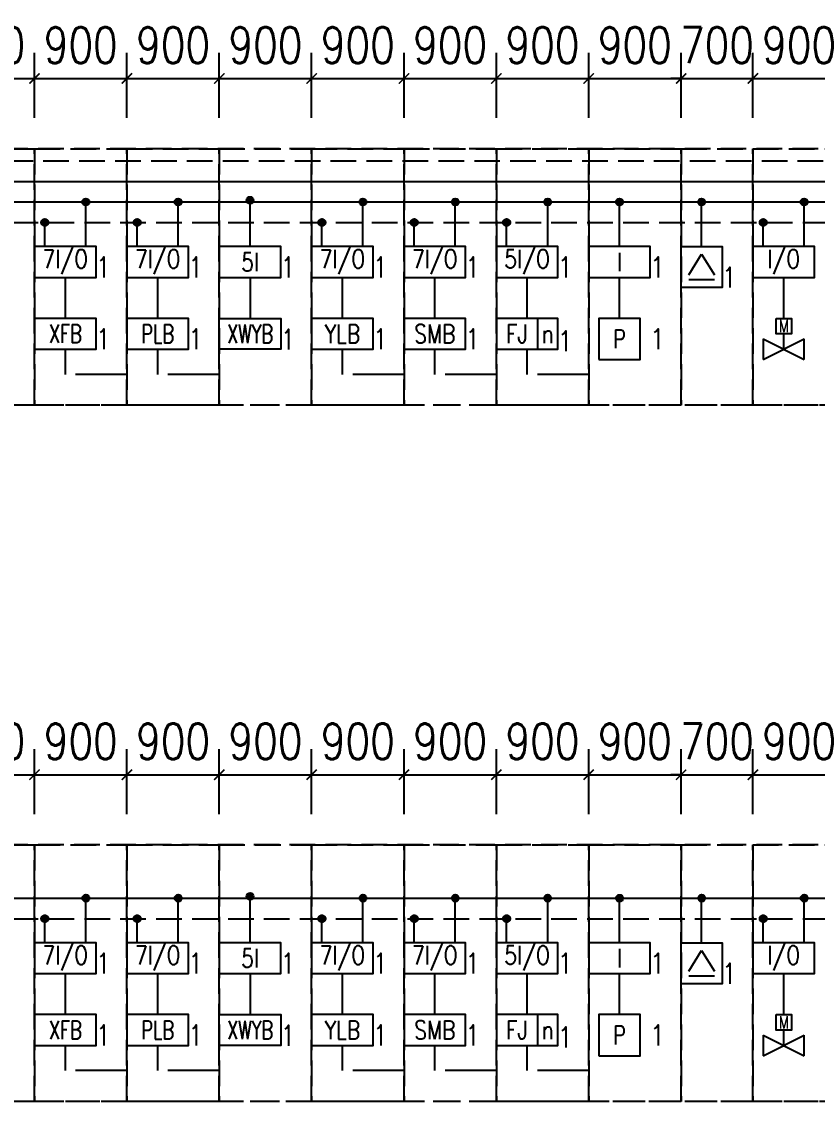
# Model space of a CAD drawing. Header units: millimetres. Extents: x -2817 to 99833, y 5022 to 48346.
# Drawn here: x 44639 to 52393, y 27990 to 38513 of the extents above; entities that cross this region are included whole.
import ezdxf
from ezdxf.enums import TextEntityAlignment as Align

# ---------------------------------------------------------------- set-up
doc = ezdxf.new("R2010")
doc.units = ezdxf.units.MM
doc.header["$LTSCALE"] = 1000
doc.header["$PDMODE"] = 1
doc.header["$PDSIZE"] = 1
doc.linetypes.add('DASH', pattern=[0.35, 0.25, -0.1])
doc.linetypes.add('DASHDOT', pattern=[1, 0.5, -0.25, 0, -0.25])
doc.layers.add('E-ANNO-TEXT', color=6, linetype='Continuous')
doc.layers.add('E-EQUIP', color=4, linetype='Continuous')
doc.styles.add('E-TEXT', font='romans.shx', dxfattribs={"width": 0.8, "bigfont": 'hztxt.shx'})
doc.styles.get("Standard").update_dxf_attribs({"font": 'tjromans.shx', "width": 0.8, "bigfont": 'tj-hztxt.shx'})
doc.dimstyles.get("Standard").update_dxf_attribs({"dimscale": 100, "dimtxt": 3.5, "dimasz": 1, "dimexe": 2.5, "dimexo": 3, "dimgap": 1.5, "dimtad": 1, "dimdec": 0, "dimzin": 0, "dimdsep": 46, "dimtxsty": 'Standard', "dimblk": 'ARCHTICK', "dimcen": 0.09, "dimadec": 0, "dimazin": 0, "dimtfac": 1, "dimtdec": 0, "dimtix": 1, "dimtmove": 2, "dimatfit": 3, "dimfxl": 0, "dimtolj": 1, "dimtzin": 0, "dimarcsym": 0})

# ---------------------------------------------------------------- blocks, each defined once
blk = doc.blocks.new('FA-29-消防泵控制箱')
blk.add_lwpolyline([(-3, 0), (3, 0), (3, 3), (-3, 3)], close=True)
at = {"color": 6, "insert": (0, 1.51), "char_height": 1.8, "width": 6, "attachment_point": 5, "style": 'E-TEXT'}
blk.add_mtext('{\\W0.7;XFB}', dxfattribs=at)
blk = doc.blocks.new('FA-30-喷淋泵控制箱')
blk.add_lwpolyline([(-3, 0), (3, 0), (3, 3), (-3, 3)], close=True)
at = {"color": 6, "insert": (0, 1.5), "char_height": 1.8, "width": 6, "attachment_point": 5, "style": 'E-TEXT'}
blk.add_mtext('\\W0.7000;PLB', dxfattribs=at)
blk = doc.blocks.new('FA-消防风机输入输出模块')
blk.add_lwpolyline([(-3, 0), (3, 0), (3, 3), (-3, 3)], close=True)
at = {"color": 6, "insert": (0, 1.5), "char_height": 1.8, "width": 6, "attachment_point": 5, "style": 'E-TEXT'}
blk.add_mtext('5I/O', dxfattribs=at)
blk = doc.blocks.new('FA-消防水泵模块')
blk.add_lwpolyline([(-3, 0), (3, 0), (3, 3), (-3, 3)], close=True)
at = {"color": 6, "insert": (0, 1.5), "char_height": 1.8, "width": 6, "attachment_point": 5, "line_spacing_factor": 0.6, "style": 'E-TEXT'}
blk.add_mtext('7I/O', dxfattribs=at)
blk = doc.blocks.new('FA-稳压泵模块箱')
blk.add_lwpolyline([(-3, 0), (3, 0), (3, 3), (-3, 3)], close=True)
at = {"color": 6, "insert": (0, 1.5), "char_height": 1.8, "width": 6, "attachment_point": 5, "style": 'E-TEXT'}
blk.add_mtext('5I', dxfattribs=at)
blk = doc.blocks.new('FA-32-雨淋泵控制箱')
blk.add_lwpolyline([(-3, 0), (3, 0), (3, 3), (-3, 3)], close=True)
at = {"color": 6, "insert": (0, 1.5), "char_height": 1.8, "width": 6, "attachment_point": 5, "line_spacing_factor": 0.6, "style": 'E-TEXT'}
blk.add_mtext('YLB', dxfattribs=at)
blk = doc.blocks.new('FA-33-水幕泵控制箱')
blk.add_lwpolyline([(-3, 0), (3, 0), (3, 3), (-3, 3)], close=True)
at = {"color": 6, "insert": (0, 1.5), "char_height": 1.8, "width": 6, "attachment_point": 5, "line_spacing_factor": 0.6, "style": 'E-TEXT'}
blk.add_mtext('SMB', dxfattribs=at)
blk = doc.blocks.new('FA-31-消防稳压泵控制箱')
blk.add_lwpolyline([(-3, 3), (3, 3), (3, 0), (-3, 0)], close=True)
at = {"color": 6, "insert": (0, 1.5), "char_height": 1.8, "width": 6, "attachment_point": 5, "style": 'E-TEXT'}
blk.add_mtext('\\W0.7000;XWYB', dxfattribs=at)
blk = doc.blocks.new('_ArchTick')
at = {"color": 0, "linetype": 'ByBlock', "const_width": 0.15}
blk.add_lwpolyline([(-0.5, -0.5), (0.5, 0.5)], dxfattribs=at)
blk = doc.blocks.new('*D78')
at = {"layer": 'Defpoints', "color": 0, "transparency": 16777216}
for p in [(44765, 31174), (43865, 30490), (44765, 30490)]:
    blk.add_point(p, dxfattribs=at)
at = {"layer": 'E-EQUIP', "color": 0, "linetype": 'Continuous', "lineweight": -2, "transparency": 16777216}
for p, q in [((43865, 30790), (43865, 31424)), ((44765, 30790), (44765, 31424)), ((43865, 31174), (44765, 31174))]:
    blk.add_line(p, q, dxfattribs=at)
at = {"layer": 'E-EQUIP', "color": 0, "lineweight": -2, "transparency": 16777216, "xscale": 100, "yscale": 100, "zscale": 100, "rotation": 180}
blk.add_blockref('_ArchTick', (43865, 31174), dxfattribs=at)
at = {"layer": 'E-EQUIP', "color": 0, "lineweight": -2, "transparency": 16777216, "xscale": 100, "yscale": 100, "zscale": 100}
blk.add_blockref('_ArchTick', (44765, 31174), dxfattribs=at)
at = {"layer": 'E-EQUIP', "transparency": 16777216, "insert": (44315, 31499), "char_height": 350, "attachment_point": 5}
blk.add_mtext('\\A1;900', dxfattribs=at)
blk = doc.blocks.new('*D79')
at = {"layer": 'Defpoints', "color": 0, "transparency": 16777216}
for p in [(45665, 31174), (44765, 30490), (45665, 30490)]:
    blk.add_point(p, dxfattribs=at)
at = {"layer": 'E-EQUIP', "color": 0, "linetype": 'Continuous', "lineweight": -2, "transparency": 16777216}
for p, q in [((44765, 30790), (44765, 31424)), ((45665, 30790), (45665, 31424)), ((44765, 31174), (45665, 31174))]:
    blk.add_line(p, q, dxfattribs=at)
at = {"layer": 'E-EQUIP', "color": 0, "lineweight": -2, "transparency": 16777216, "xscale": 100, "yscale": 100, "zscale": 100, "rotation": 180}
blk.add_blockref('_ArchTick', (44765, 31174), dxfattribs=at)
at = {"layer": 'E-EQUIP', "color": 0, "lineweight": -2, "transparency": 16777216, "xscale": 100, "yscale": 100, "zscale": 100}
blk.add_blockref('_ArchTick', (45665, 31174), dxfattribs=at)
at = {"layer": 'E-EQUIP', "transparency": 16777216, "insert": (45215, 31499), "char_height": 350, "attachment_point": 5}
blk.add_mtext('\\A1;900', dxfattribs=at)
blk = doc.blocks.new('*D80')
at = {"layer": 'Defpoints', "color": 0, "transparency": 16777216}
for p in [(46565, 31174), (45665, 30490), (46565, 30490)]:
    blk.add_point(p, dxfattribs=at)
at = {"layer": 'E-EQUIP', "color": 0, "linetype": 'Continuous', "lineweight": -2, "transparency": 16777216}
for p, q in [((45665, 30790), (45665, 31424)), ((46565, 30790), (46565, 31424)), ((45665, 31174), (46565, 31174))]:
    blk.add_line(p, q, dxfattribs=at)
at = {"layer": 'E-EQUIP', "color": 0, "lineweight": -2, "transparency": 16777216, "xscale": 100, "yscale": 100, "zscale": 100, "rotation": 180}
blk.add_blockref('_ArchTick', (45665, 31174), dxfattribs=at)
at = {"layer": 'E-EQUIP', "color": 0, "lineweight": -2, "transparency": 16777216, "xscale": 100, "yscale": 100, "zscale": 100}
blk.add_blockref('_ArchTick', (46565, 31174), dxfattribs=at)
at = {"layer": 'E-EQUIP', "transparency": 16777216, "insert": (46115, 31499), "char_height": 350, "attachment_point": 5}
blk.add_mtext('\\A1;900', dxfattribs=at)
blk = doc.blocks.new('*D81')
at = {"layer": 'Defpoints', "color": 0, "transparency": 16777216}
for p in [(47465, 31174), (46565, 30490), (47465, 30490)]:
    blk.add_point(p, dxfattribs=at)
at = {"layer": 'E-EQUIP', "color": 0, "linetype": 'Continuous', "lineweight": -2, "transparency": 16777216}
for p, q in [((46565, 30790), (46565, 31424)), ((47465, 30790), (47465, 31424)), ((46565, 31174), (47465, 31174))]:
    blk.add_line(p, q, dxfattribs=at)
at = {"layer": 'E-EQUIP', "color": 0, "lineweight": -2, "transparency": 16777216, "xscale": 100, "yscale": 100, "zscale": 100, "rotation": 180}
blk.add_blockref('_ArchTick', (46565, 31174), dxfattribs=at)
at = {"layer": 'E-EQUIP', "color": 0, "lineweight": -2, "transparency": 16777216, "xscale": 100, "yscale": 100, "zscale": 100}
blk.add_blockref('_ArchTick', (47465, 31174), dxfattribs=at)
at = {"layer": 'E-EQUIP', "transparency": 16777216, "insert": (47015, 31499), "char_height": 350, "attachment_point": 5}
blk.add_mtext('\\A1;900', dxfattribs=at)
blk = doc.blocks.new('*D82')
at = {"layer": 'Defpoints', "color": 0, "transparency": 16777216}
for p in [(48365, 31174), (47465, 30490), (48365, 30490)]:
    blk.add_point(p, dxfattribs=at)
at = {"layer": 'E-EQUIP', "color": 0, "linetype": 'Continuous', "lineweight": -2, "transparency": 16777216}
for p, q in [((47465, 30790), (47465, 31424)), ((48365, 30790), (48365, 31424)), ((47465, 31174), (48365, 31174))]:
    blk.add_line(p, q, dxfattribs=at)
at = {"layer": 'E-EQUIP', "color": 0, "lineweight": -2, "transparency": 16777216, "xscale": 100, "yscale": 100, "zscale": 100, "rotation": 180}
blk.add_blockref('_ArchTick', (47465, 31174), dxfattribs=at)
at = {"layer": 'E-EQUIP', "color": 0, "lineweight": -2, "transparency": 16777216, "xscale": 100, "yscale": 100, "zscale": 100}
blk.add_blockref('_ArchTick', (48365, 31174), dxfattribs=at)
at = {"layer": 'E-EQUIP', "transparency": 16777216, "insert": (47915, 31499), "char_height": 350, "attachment_point": 5}
blk.add_mtext('\\A1;900', dxfattribs=at)
blk = doc.blocks.new('*D83')
at = {"layer": 'Defpoints', "color": 0, "transparency": 16777216}
for p in [(49265, 31174), (48365, 30490), (49265, 30490)]:
    blk.add_point(p, dxfattribs=at)
at = {"layer": 'E-EQUIP', "color": 0, "linetype": 'Continuous', "lineweight": -2, "transparency": 16777216}
for p, q in [((48365, 30790), (48365, 31424)), ((49265, 30790), (49265, 31424)), ((48365, 31174), (49265, 31174))]:
    blk.add_line(p, q, dxfattribs=at)
at = {"layer": 'E-EQUIP', "color": 0, "lineweight": -2, "transparency": 16777216, "xscale": 100, "yscale": 100, "zscale": 100, "rotation": 180}
blk.add_blockref('_ArchTick', (48365, 31174), dxfattribs=at)
at = {"layer": 'E-EQUIP', "color": 0, "lineweight": -2, "transparency": 16777216, "xscale": 100, "yscale": 100, "zscale": 100}
blk.add_blockref('_ArchTick', (49265, 31174), dxfattribs=at)
at = {"layer": 'E-EQUIP', "transparency": 16777216, "insert": (48815, 31499), "char_height": 350, "attachment_point": 5}
blk.add_mtext('\\A1;900', dxfattribs=at)
blk = doc.blocks.new('*D84')
at = {"layer": 'Defpoints', "color": 0, "transparency": 16777216}
for p in [(50165, 31174), (49265, 30490), (50165, 30490)]:
    blk.add_point(p, dxfattribs=at)
at = {"layer": 'E-EQUIP', "color": 0, "linetype": 'Continuous', "lineweight": -2, "transparency": 16777216}
for p, q in [((49265, 30790), (49265, 31424)), ((50165, 30790), (50165, 31424)), ((49265, 31174), (50165, 31174))]:
    blk.add_line(p, q, dxfattribs=at)
at = {"layer": 'E-EQUIP', "color": 0, "lineweight": -2, "transparency": 16777216, "xscale": 100, "yscale": 100, "zscale": 100, "rotation": 180}
blk.add_blockref('_ArchTick', (49265, 31174), dxfattribs=at)
at = {"layer": 'E-EQUIP', "color": 0, "lineweight": -2, "transparency": 16777216, "xscale": 100, "yscale": 100, "zscale": 100}
blk.add_blockref('_ArchTick', (50165, 31174), dxfattribs=at)
at = {"layer": 'E-EQUIP', "transparency": 16777216, "insert": (49715, 31499), "char_height": 350, "attachment_point": 5}
blk.add_mtext('\\A1;900', dxfattribs=at)
blk = doc.blocks.new('FA-输入模块')
blk.add_lwpolyline([(-3, 0), (3, 0), (3, 3), (-3, 3)], close=True)
at = {"color": 6, "insert": (0, 1.5), "char_height": 1.8, "width": 6, "attachment_point": 5, "line_spacing_factor": 0.6, "style": 'E-TEXT'}
blk.add_mtext('{\\W0.7;I}', dxfattribs=at)
blk = doc.blocks.new('*D110')
at = {"layer": 'Defpoints', "color": 0, "transparency": 16777216}
for p in [(51065, 31174), (50165, 30490), (51065, 30490)]:
    blk.add_point(p, dxfattribs=at)
at = {"layer": 'E-EQUIP', "color": 0, "linetype": 'Continuous', "lineweight": -2, "transparency": 16777216}
for p, q in [((50165, 30790), (50165, 31424)), ((51065, 30790), (51065, 31424)), ((50165, 31174), (51065, 31174))]:
    blk.add_line(p, q, dxfattribs=at)
at = {"layer": 'E-EQUIP', "color": 0, "lineweight": -2, "transparency": 16777216, "xscale": 100, "yscale": 100, "zscale": 100, "rotation": 180}
blk.add_blockref('_ArchTick', (50165, 31174), dxfattribs=at)
at = {"layer": 'E-EQUIP', "color": 0, "lineweight": -2, "transparency": 16777216, "xscale": 100, "yscale": 100, "zscale": 100}
blk.add_blockref('_ArchTick', (51065, 31174), dxfattribs=at)
at = {"layer": 'E-EQUIP', "transparency": 16777216, "insert": (50615, 31499), "char_height": 350, "attachment_point": 5}
blk.add_mtext('\\A1;900', dxfattribs=at)
blk = doc.blocks.new('FA-40-压力开关')
blk.add_lwpolyline([(-2, 0), (2, 0), (2, 4), (-2, 4)], close=True)
for p in [(0, 4), (-2, 2), (2, 2), (0, 0)]:
    blk.add_point(p)
at = {"color": 6, "insert": (0, 2), "char_height": 1.8, "width": 4, "attachment_point": 5, "style": 'E-TEXT'}
blk.add_mtext('{\\W0.75;P}', dxfattribs=at)
blk = doc.blocks.new('*D111')
at = {"layer": 'Defpoints', "color": 0, "transparency": 16777216}
for p in [(51765, 31174), (51065, 30490), (51765, 30490)]:
    blk.add_point(p, dxfattribs=at)
at = {"layer": 'E-EQUIP', "color": 0, "linetype": 'Continuous', "lineweight": -2, "transparency": 16777216}
for p, q in [((51065, 30790), (51065, 31424)), ((51765, 30790), (51765, 31424)), ((51065, 31174), (50965, 31174)), ((51065, 31174), (51765, 31174)), ((51765, 31174), (51865, 31174))]:
    blk.add_line(p, q, dxfattribs=at)
at = {"layer": 'E-EQUIP', "color": 0, "lineweight": -2, "transparency": 16777216, "xscale": 100, "yscale": 100, "zscale": 100}
blk.add_blockref('_ArchTick', (51065, 31174), dxfattribs=at)
at = {"layer": 'E-EQUIP', "color": 0, "lineweight": -2, "transparency": 16777216, "xscale": 100, "yscale": 100, "zscale": 100, "rotation": 180}
blk.add_blockref('_ArchTick', (51765, 31174), dxfattribs=at)
at = {"layer": 'E-EQUIP', "transparency": 16777216, "insert": (51415, 31499), "char_height": 350, "attachment_point": 5}
blk.add_mtext('\\A1;700', dxfattribs=at)
blk = doc.blocks.new('FA-41-火焰探测器')
at = {"color": 6}
for p, q in [((-1.25, 1.25), (0, 3.25)), ((0, 3.25), (1.25, 1.25)), ((1.25, 0.75), (-1.25, 0.75))]:
    blk.add_line(p, q, dxfattribs=at)
blk.add_lwpolyline([(-2, 4), (2, 4), (2, 0), (-2, 0)], close=True)
for p in [(0, 4), (-2, 2), (2, 2), (0, 0)]:
    blk.add_point(p)
at = {"layer": 'Defpoints'}
for p in [(0, 4), (-2, 2), (2, 2), (0, 0)]:
    blk.add_point(p, dxfattribs=at)
blk = doc.blocks.new('FA-输入输出模块')
blk.add_lwpolyline([(-3, 0), (3, 0), (3, 3), (-3, 3)], close=True)
at = {"color": 6, "insert": (0, 1.5), "char_height": 1.8, "width": 6, "attachment_point": 5, "line_spacing_factor": 0.6, "style": 'E-TEXT'}
blk.add_mtext('I/O', dxfattribs=at)
blk = doc.blocks.new('*D112')
at = {"layer": 'Defpoints', "color": 0, "transparency": 16777216}
for p in [(52665, 31174), (51765, 30490), (52665, 30490)]:
    blk.add_point(p, dxfattribs=at)
at = {"layer": 'E-EQUIP', "color": 0, "linetype": 'Continuous', "lineweight": -2, "transparency": 16777216}
for p, q in [((51765, 30790), (51765, 31424)), ((52665, 30790), (52665, 31424)), ((51765, 31174), (52665, 31174))]:
    blk.add_line(p, q, dxfattribs=at)
at = {"layer": 'E-EQUIP', "color": 0, "lineweight": -2, "transparency": 16777216, "xscale": 100, "yscale": 100, "zscale": 100, "rotation": 180}
blk.add_blockref('_ArchTick', (51765, 31174), dxfattribs=at)
at = {"layer": 'E-EQUIP', "color": 0, "lineweight": -2, "transparency": 16777216, "xscale": 100, "yscale": 100, "zscale": 100}
blk.add_blockref('_ArchTick', (52665, 31174), dxfattribs=at)
at = {"layer": 'E-EQUIP', "transparency": 16777216, "insert": (52215, 31499), "char_height": 350, "attachment_point": 5}
blk.add_mtext('\\A1;900', dxfattribs=at)
blk = doc.blocks.new('FA-42-电磁阀')
for p, q in [((0, 0), (0, 1.5)), ((-2, -1), (2, 1)), ((-2, 1), (2, -1)), ((-2, 1), (-2, -1)), ((2, -1), (2, 1))]:
    blk.add_line(p, q)
blk.add_lwpolyline([(-0.75, 3), (0.75, 3), (0.75, 1.5), (-0.75, 1.5)], close=True)
for p in [(0, 3), (-2, 0), (2, 0)]:
    blk.add_point(p)
at = {"color": 6, "style": 'E-TEXT', "width": 0.8}
blk.add_text('M', height=1.2, dxfattribs=at).set_placement((0, 2.25), align=Align.MIDDLE_CENTER)
blk = doc.blocks.new('FA-34-消防风机控制箱')
blk.add_line((1, 3), (1, 0))
blk.add_lwpolyline([(-3, 0), (3, 0), (3, 3), (-3, 3)], close=True)
at = {"color": 6, "insert": (-1, 1.5), "char_height": 1.8, "width": 4, "attachment_point": 5, "style": 'E-TEXT'}
blk.add_mtext('FJ', dxfattribs=at)
at = {"layer": 'E-EQUIP', "color": 6, "style": 'E-TEXT', "width": 0.8}
blk.add_attdef('N', text='', height=1.8, dxfattribs=at).set_placement((2, 1.5), align=Align.MIDDLE_CENTER)
blk = doc.blocks.new('*D158')
at = {"layer": 'Defpoints', "color": 0, "transparency": 16777216}
for p in [(44765, 37959), (43865, 37275), (44765, 37275)]:
    blk.add_point(p, dxfattribs=at)
at = {"layer": 'E-EQUIP', "color": 0, "linetype": 'Continuous', "lineweight": -2, "transparency": 16777216}
for p, q in [((43865, 37575), (43865, 38209)), ((44765, 37575), (44765, 38209)), ((43865, 37959), (44765, 37959))]:
    blk.add_line(p, q, dxfattribs=at)
at = {"layer": 'E-EQUIP', "color": 0, "lineweight": -2, "transparency": 16777216, "xscale": 100, "yscale": 100, "zscale": 100, "rotation": 180}
blk.add_blockref('_ArchTick', (43865, 37959), dxfattribs=at)
at = {"layer": 'E-EQUIP', "color": 0, "lineweight": -2, "transparency": 16777216, "xscale": 100, "yscale": 100, "zscale": 100}
blk.add_blockref('_ArchTick', (44765, 37959), dxfattribs=at)
at = {"layer": 'E-EQUIP', "transparency": 16777216, "insert": (44315, 38284), "char_height": 350, "attachment_point": 5}
blk.add_mtext('\\A1;900', dxfattribs=at)
blk = doc.blocks.new('*D159')
at = {"layer": 'Defpoints', "color": 0, "transparency": 16777216}
for p in [(45665, 37959), (44765, 37275), (45665, 37275)]:
    blk.add_point(p, dxfattribs=at)
at = {"layer": 'E-EQUIP', "color": 0, "linetype": 'Continuous', "lineweight": -2, "transparency": 16777216}
for p, q in [((44765, 37575), (44765, 38209)), ((45665, 37575), (45665, 38209)), ((44765, 37959), (45665, 37959))]:
    blk.add_line(p, q, dxfattribs=at)
at = {"layer": 'E-EQUIP', "color": 0, "lineweight": -2, "transparency": 16777216, "xscale": 100, "yscale": 100, "zscale": 100, "rotation": 180}
blk.add_blockref('_ArchTick', (44765, 37959), dxfattribs=at)
at = {"layer": 'E-EQUIP', "color": 0, "lineweight": -2, "transparency": 16777216, "xscale": 100, "yscale": 100, "zscale": 100}
blk.add_blockref('_ArchTick', (45665, 37959), dxfattribs=at)
at = {"layer": 'E-EQUIP', "transparency": 16777216, "insert": (45215, 38284), "char_height": 350, "attachment_point": 5}
blk.add_mtext('\\A1;900', dxfattribs=at)
blk = doc.blocks.new('*D160')
at = {"layer": 'Defpoints', "color": 0, "transparency": 16777216}
for p in [(46565, 37959), (45665, 37275), (46565, 37275)]:
    blk.add_point(p, dxfattribs=at)
at = {"layer": 'E-EQUIP', "color": 0, "linetype": 'Continuous', "lineweight": -2, "transparency": 16777216}
for p, q in [((45665, 37575), (45665, 38209)), ((46565, 37575), (46565, 38209)), ((45665, 37959), (46565, 37959))]:
    blk.add_line(p, q, dxfattribs=at)
at = {"layer": 'E-EQUIP', "color": 0, "lineweight": -2, "transparency": 16777216, "xscale": 100, "yscale": 100, "zscale": 100, "rotation": 180}
blk.add_blockref('_ArchTick', (45665, 37959), dxfattribs=at)
at = {"layer": 'E-EQUIP', "color": 0, "lineweight": -2, "transparency": 16777216, "xscale": 100, "yscale": 100, "zscale": 100}
blk.add_blockref('_ArchTick', (46565, 37959), dxfattribs=at)
at = {"layer": 'E-EQUIP', "transparency": 16777216, "insert": (46115, 38284), "char_height": 350, "attachment_point": 5}
blk.add_mtext('\\A1;900', dxfattribs=at)
blk = doc.blocks.new('*D161')
at = {"layer": 'Defpoints', "color": 0, "transparency": 16777216}
for p in [(47465, 37959), (46565, 37275), (47465, 37275)]:
    blk.add_point(p, dxfattribs=at)
at = {"layer": 'E-EQUIP', "color": 0, "linetype": 'Continuous', "lineweight": -2, "transparency": 16777216}
for p, q in [((46565, 37575), (46565, 38209)), ((47465, 37575), (47465, 38209)), ((46565, 37959), (47465, 37959))]:
    blk.add_line(p, q, dxfattribs=at)
at = {"layer": 'E-EQUIP', "color": 0, "lineweight": -2, "transparency": 16777216, "xscale": 100, "yscale": 100, "zscale": 100, "rotation": 180}
blk.add_blockref('_ArchTick', (46565, 37959), dxfattribs=at)
at = {"layer": 'E-EQUIP', "color": 0, "lineweight": -2, "transparency": 16777216, "xscale": 100, "yscale": 100, "zscale": 100}
blk.add_blockref('_ArchTick', (47465, 37959), dxfattribs=at)
at = {"layer": 'E-EQUIP', "transparency": 16777216, "insert": (47015, 38284), "char_height": 350, "attachment_point": 5}
blk.add_mtext('\\A1;900', dxfattribs=at)
blk = doc.blocks.new('*D162')
at = {"layer": 'Defpoints', "color": 0, "transparency": 16777216}
for p in [(48365, 37959), (47465, 37275), (48365, 37275)]:
    blk.add_point(p, dxfattribs=at)
at = {"layer": 'E-EQUIP', "color": 0, "linetype": 'Continuous', "lineweight": -2, "transparency": 16777216}
for p, q in [((47465, 37575), (47465, 38209)), ((48365, 37575), (48365, 38209)), ((47465, 37959), (48365, 37959))]:
    blk.add_line(p, q, dxfattribs=at)
at = {"layer": 'E-EQUIP', "color": 0, "lineweight": -2, "transparency": 16777216, "xscale": 100, "yscale": 100, "zscale": 100, "rotation": 180}
blk.add_blockref('_ArchTick', (47465, 37959), dxfattribs=at)
at = {"layer": 'E-EQUIP', "color": 0, "lineweight": -2, "transparency": 16777216, "xscale": 100, "yscale": 100, "zscale": 100}
blk.add_blockref('_ArchTick', (48365, 37959), dxfattribs=at)
at = {"layer": 'E-EQUIP', "transparency": 16777216, "insert": (47915, 38284), "char_height": 350, "attachment_point": 5}
blk.add_mtext('\\A1;900', dxfattribs=at)
blk = doc.blocks.new('*D163')
at = {"layer": 'Defpoints', "color": 0, "transparency": 16777216}
for p in [(49265, 37959), (48365, 37275), (49265, 37275)]:
    blk.add_point(p, dxfattribs=at)
at = {"layer": 'E-EQUIP', "color": 0, "linetype": 'Continuous', "lineweight": -2, "transparency": 16777216}
for p, q in [((48365, 37575), (48365, 38209)), ((49265, 37575), (49265, 38209)), ((48365, 37959), (49265, 37959))]:
    blk.add_line(p, q, dxfattribs=at)
at = {"layer": 'E-EQUIP', "color": 0, "lineweight": -2, "transparency": 16777216, "xscale": 100, "yscale": 100, "zscale": 100, "rotation": 180}
blk.add_blockref('_ArchTick', (48365, 37959), dxfattribs=at)
at = {"layer": 'E-EQUIP', "color": 0, "lineweight": -2, "transparency": 16777216, "xscale": 100, "yscale": 100, "zscale": 100}
blk.add_blockref('_ArchTick', (49265, 37959), dxfattribs=at)
at = {"layer": 'E-EQUIP', "transparency": 16777216, "insert": (48815, 38284), "char_height": 350, "attachment_point": 5}
blk.add_mtext('\\A1;900', dxfattribs=at)
blk = doc.blocks.new('*D164')
at = {"layer": 'Defpoints', "color": 0, "transparency": 16777216}
for p in [(50165, 37959), (49265, 37275), (50165, 37275)]:
    blk.add_point(p, dxfattribs=at)
at = {"layer": 'E-EQUIP', "color": 0, "linetype": 'Continuous', "lineweight": -2, "transparency": 16777216}
for p, q in [((49265, 37575), (49265, 38209)), ((50165, 37575), (50165, 38209)), ((49265, 37959), (50165, 37959))]:
    blk.add_line(p, q, dxfattribs=at)
at = {"layer": 'E-EQUIP', "color": 0, "lineweight": -2, "transparency": 16777216, "xscale": 100, "yscale": 100, "zscale": 100, "rotation": 180}
blk.add_blockref('_ArchTick', (49265, 37959), dxfattribs=at)
at = {"layer": 'E-EQUIP', "color": 0, "lineweight": -2, "transparency": 16777216, "xscale": 100, "yscale": 100, "zscale": 100}
blk.add_blockref('_ArchTick', (50165, 37959), dxfattribs=at)
at = {"layer": 'E-EQUIP', "transparency": 16777216, "insert": (49715, 38284), "char_height": 350, "attachment_point": 5}
blk.add_mtext('\\A1;900', dxfattribs=at)
blk = doc.blocks.new('*D128')
at = {"layer": 'Defpoints', "color": 0, "transparency": 16777216}
for p in [(51065, 37959), (50165, 37275), (51065, 37275)]:
    blk.add_point(p, dxfattribs=at)
at = {"layer": 'E-EQUIP', "color": 0, "linetype": 'Continuous', "lineweight": -2, "transparency": 16777216}
for p, q in [((50165, 37575), (50165, 38209)), ((51065, 37575), (51065, 38209)), ((50165, 37959), (51065, 37959))]:
    blk.add_line(p, q, dxfattribs=at)
at = {"layer": 'E-EQUIP', "color": 0, "lineweight": -2, "transparency": 16777216, "xscale": 100, "yscale": 100, "zscale": 100, "rotation": 180}
blk.add_blockref('_ArchTick', (50165, 37959), dxfattribs=at)
at = {"layer": 'E-EQUIP', "color": 0, "lineweight": -2, "transparency": 16777216, "xscale": 100, "yscale": 100, "zscale": 100}
blk.add_blockref('_ArchTick', (51065, 37959), dxfattribs=at)
at = {"layer": 'E-EQUIP', "transparency": 16777216, "insert": (50615, 38284), "char_height": 350, "attachment_point": 5}
blk.add_mtext('\\A1;900', dxfattribs=at)
blk = doc.blocks.new('*D125')
at = {"layer": 'Defpoints', "color": 0, "transparency": 16777216}
for p in [(51765, 37959), (51065, 37275), (51765, 37275)]:
    blk.add_point(p, dxfattribs=at)
at = {"layer": 'E-EQUIP', "color": 0, "linetype": 'Continuous', "lineweight": -2, "transparency": 16777216}
for p, q in [((51065, 37575), (51065, 38209)), ((51765, 37575), (51765, 38209)), ((51065, 37959), (50965, 37959)), ((51065, 37959), (51765, 37959)), ((51765, 37959), (51865, 37959))]:
    blk.add_line(p, q, dxfattribs=at)
at = {"layer": 'E-EQUIP', "color": 0, "lineweight": -2, "transparency": 16777216, "xscale": 100, "yscale": 100, "zscale": 100}
blk.add_blockref('_ArchTick', (51065, 37959), dxfattribs=at)
at = {"layer": 'E-EQUIP', "color": 0, "lineweight": -2, "transparency": 16777216, "xscale": 100, "yscale": 100, "zscale": 100, "rotation": 180}
blk.add_blockref('_ArchTick', (51765, 37959), dxfattribs=at)
at = {"layer": 'E-EQUIP', "transparency": 16777216, "insert": (51415, 38284), "char_height": 350, "attachment_point": 5}
blk.add_mtext('\\A1;700', dxfattribs=at)
blk = doc.blocks.new('*D126')
at = {"layer": 'Defpoints', "color": 0, "transparency": 16777216}
for p in [(52665, 37959), (51765, 37275), (52665, 37275)]:
    blk.add_point(p, dxfattribs=at)
at = {"layer": 'E-EQUIP', "color": 0, "linetype": 'Continuous', "lineweight": -2, "transparency": 16777216}
for p, q in [((51765, 37575), (51765, 38209)), ((52665, 37575), (52665, 38209)), ((51765, 37959), (52665, 37959))]:
    blk.add_line(p, q, dxfattribs=at)
at = {"layer": 'E-EQUIP', "color": 0, "lineweight": -2, "transparency": 16777216, "xscale": 100, "yscale": 100, "zscale": 100, "rotation": 180}
blk.add_blockref('_ArchTick', (51765, 37959), dxfattribs=at)
at = {"layer": 'E-EQUIP', "color": 0, "lineweight": -2, "transparency": 16777216, "xscale": 100, "yscale": 100, "zscale": 100}
blk.add_blockref('_ArchTick', (52665, 37959), dxfattribs=at)
at = {"layer": 'E-EQUIP', "transparency": 16777216, "insert": (52215, 38284), "char_height": 350, "attachment_point": 5}
blk.add_mtext('\\A1;900', dxfattribs=at)

msp = doc.modelspace()

# ---------------------------------------------------------------- hatches: boundary and pattern name
at = {"layer": 'E-ANNO-TEXT'}
h = msp.add_hatch(dxfattribs=at)
h.set_pattern_fill('ANSI31', color=11, scale=100, style=0)
h.set_pattern_definition([(45, (-336187.786, -183855.552), (-8.83883476, 8.83883476), [])])
h.paths.add_polyline_path([(45299.3, 36755.6, 1), (45230.8, 36755.6, 1)])
h = msp.add_hatch(dxfattribs=at)
h.set_pattern_fill('ANSI31', color=11, scale=100, style=0)
h.set_pattern_definition([(45, (-335287.786, -183855.552), (-8.83883476, 8.83883476), [])])
h.paths.add_polyline_path([(46199.3, 36755.6, 1), (46130.8, 36755.6, 1)])
h = msp.add_hatch(dxfattribs=at)
h.set_pattern_fill('ANSI31', color=11, scale=100, style=0)
h.set_pattern_definition([(135, (428317.854, -183838.626), (8.83883476, 8.83883476), [])])
h.paths.add_polyline_path([(46830.8, 36772.5, -1), (46899.3, 36772.5, -1)])
h = msp.add_hatch(dxfattribs=at)
h.set_pattern_fill('ANSI31', color=11, scale=100, style=0)
h.set_pattern_definition([(45, (-333487.786, -183855.552), (-8.83883476, 8.83883476), [])])
h.paths.add_polyline_path([(47999.3, 36755.6, 1), (47930.8, 36755.6, 1)])
h = msp.add_hatch(dxfattribs=at)
h.set_pattern_fill('ANSI31', color=11, scale=100, style=0)
h.set_pattern_definition([(45, (-332587.786, -183855.552), (-8.83883476, 8.83883476), [])])
h.paths.add_polyline_path([(48899.3, 36755.6, 1), (48830.8, 36755.6, 1)])
h = msp.add_hatch(dxfattribs=at)
h.set_pattern_fill('ANSI31', color=11, scale=100, style=0)
h.set_pattern_definition([(45, (-331687.786, -183855.552), (-8.83883476, 8.83883476), [])])
h.paths.add_polyline_path([(49799.3, 36755.6, 1), (49730.8, 36755.6, 1)])
h = msp.add_hatch(dxfattribs=at)
h.set_pattern_fill('ANSI31', color=11, scale=100, style=0)
h.set_pattern_definition([(45, (-330987.786, -183855.909), (-8.83883476, 8.83883476), [])])
h.paths.add_polyline_path([(50499.3, 36755.3, 1), (50430.8, 36755.3, 1)])
h = msp.add_hatch(dxfattribs=at)
h.set_pattern_fill('ANSI31', color=11, scale=100, style=0)
h.set_pattern_definition([(135, (432717.854, -183855.548), (8.83883476, 8.83883476), [])])
h.paths.add_polyline_path([(51230.8, 36755.6, -1), (51299.3, 36755.6, -1)])
h = msp.add_hatch(dxfattribs=at)
h.set_pattern_fill('ANSI31', color=11, scale=100, style=0)
h.set_pattern_definition([(45, (-329187.786, -183855.553), (-8.83883476, 8.83883476), [])])
h.paths.add_polyline_path([(52299.3, 36755.6, 1), (52230.8, 36755.6, 1)])
at = {"layer": 'E-ANNO-TEXT', "linetype": 'DASH'}
h = msp.add_hatch(dxfattribs=at)
h.set_pattern_fill('ANSI31', color=2, scale=100, style=0)
h.set_pattern_definition([(45, (-336587.786, -184055.55), (-8.83883476, 8.83883476), [])])
h.paths.add_polyline_path([(44899.3, 36555.6, 1), (44830.8, 36555.6, 1)])
h = msp.add_hatch(dxfattribs=at)
h.set_pattern_fill('ANSI31', color=2, scale=100, style=0)
h.set_pattern_definition([(45, (-335687.786, -184055.55), (-8.83883476, 8.83883476), [])])
h.paths.add_polyline_path([(45799.3, 36555.6, 1), (45730.8, 36555.6, 1)])
h = msp.add_hatch(dxfattribs=at)
h.set_pattern_fill('ANSI31', color=2, scale=100, style=0)
h.set_pattern_definition([(45, (-333887.786, -184055.55), (-8.83883476, 8.83883476), [])])
h.paths.add_polyline_path([(47599.3, 36555.6, 1), (47530.8, 36555.6, 1)])
h = msp.add_hatch(dxfattribs=at)
h.set_pattern_fill('ANSI31', color=2, scale=100, style=0)
h.set_pattern_definition([(45, (-332987.786, -184055.55), (-8.83883476, 8.83883476), [])])
h.paths.add_polyline_path([(48499.3, 36555.6, 1), (48430.8, 36555.6, 1)])
h = msp.add_hatch(dxfattribs=at)
h.set_pattern_fill('ANSI31', color=2, scale=100, style=0)
h.set_pattern_definition([(45, (-332087.786, -184055.55), (-8.83883476, 8.83883476), [])])
h.paths.add_polyline_path([(49399.3, 36555.6, 1), (49330.8, 36555.6, 1)])
h = msp.add_hatch(dxfattribs=at)
h.set_pattern_fill('ANSI31', color=2, scale=100, style=0)
h.set_pattern_definition([(45, (-329587.786, -184055.55), (-8.83883476, 8.83883476), [])])
h.paths.add_polyline_path([(51899.3, 36555.6, 1), (51830.8, 36555.6, 1)])
at = {"layer": 'E-ANNO-TEXT'}
h = msp.add_hatch(dxfattribs=at)
h.set_pattern_fill('ANSI31', color=11, scale=100, style=0)
h.set_pattern_definition([(45, (-336187.786, -190640.445), (-8.83883476, 8.83883476), [])])
h.paths.add_polyline_path([(45299.3, 29970.7, 1), (45230.8, 29970.7, 1)])
h = msp.add_hatch(dxfattribs=at)
h.set_pattern_fill('ANSI31', color=11, scale=100, style=0)
h.set_pattern_definition([(45, (-335287.786, -190640.445), (-8.83883476, 8.83883476), [])])
h.paths.add_polyline_path([(46199.3, 29970.7, 1), (46130.8, 29970.7, 1)])
h = msp.add_hatch(dxfattribs=at)
h.set_pattern_fill('ANSI31', color=11, scale=100, style=0)
h.set_pattern_definition([(135, (428317.854, -190623.519), (8.83883476, 8.83883476), [])])
h.paths.add_polyline_path([(46830.8, 29987.7, -1), (46899.3, 29987.7, -1)])
h = msp.add_hatch(dxfattribs=at)
h.set_pattern_fill('ANSI31', color=11, scale=100, style=0)
h.set_pattern_definition([(45, (-333487.786, -190640.445), (-8.83883476, 8.83883476), [])])
h.paths.add_polyline_path([(47999.3, 29970.7, 1), (47930.8, 29970.7, 1)])
h = msp.add_hatch(dxfattribs=at)
h.set_pattern_fill('ANSI31', color=11, scale=100, style=0)
h.set_pattern_definition([(45, (-332587.786, -190640.445), (-8.83883476, 8.83883476), [])])
h.paths.add_polyline_path([(48899.3, 29970.7, 1), (48830.8, 29970.7, 1)])
h = msp.add_hatch(dxfattribs=at)
h.set_pattern_fill('ANSI31', color=11, scale=100, style=0)
h.set_pattern_definition([(45, (-331687.786, -190640.445), (-8.83883476, 8.83883476), [])])
h.paths.add_polyline_path([(49799.3, 29970.7, 1), (49730.8, 29970.7, 1)])
h = msp.add_hatch(dxfattribs=at)
h.set_pattern_fill('ANSI31', color=11, scale=100, style=0)
h.set_pattern_definition([(45, (-330987.786, -190640.802), (-8.83883476, 8.83883476), [])])
h.paths.add_polyline_path([(50499.3, 29970.4, 1), (50430.8, 29970.4, 1)])
h = msp.add_hatch(dxfattribs=at)
h.set_pattern_fill('ANSI31', color=11, scale=100, style=0)
h.set_pattern_definition([(135, (432717.854, -190640.441), (8.83883476, 8.83883476), [])])
h.paths.add_polyline_path([(51230.8, 29970.7, -1), (51299.3, 29970.7, -1)])
h = msp.add_hatch(dxfattribs=at)
h.set_pattern_fill('ANSI31', color=11, scale=100, style=0)
h.set_pattern_definition([(45, (-329187.786, -190640.446), (-8.83883476, 8.83883476), [])])
h.paths.add_polyline_path([(52299.3, 29970.7, 1), (52230.8, 29970.7, 1)])
at = {"layer": 'E-ANNO-TEXT', "linetype": 'DASH'}
h = msp.add_hatch(dxfattribs=at)
h.set_pattern_fill('ANSI31', color=2, scale=100, style=0)
h.set_pattern_definition([(45, (-336587.786, -190840.443), (-8.83883476, 8.83883476), [])])
h.paths.add_polyline_path([(44899.3, 29770.7, 1), (44830.8, 29770.7, 1)])
h = msp.add_hatch(dxfattribs=at)
h.set_pattern_fill('ANSI31', color=2, scale=100, style=0)
h.set_pattern_definition([(45, (-335687.786, -190840.443), (-8.83883476, 8.83883476), [])])
h.paths.add_polyline_path([(45799.3, 29770.7, 1), (45730.8, 29770.7, 1)])
h = msp.add_hatch(dxfattribs=at)
h.set_pattern_fill('ANSI31', color=2, scale=100, style=0)
h.set_pattern_definition([(45, (-333887.786, -190840.443), (-8.83883476, 8.83883476), [])])
h.paths.add_polyline_path([(47599.3, 29770.7, 1), (47530.8, 29770.7, 1)])
h = msp.add_hatch(dxfattribs=at)
h.set_pattern_fill('ANSI31', color=2, scale=100, style=0)
h.set_pattern_definition([(45, (-332987.786, -190840.443), (-8.83883476, 8.83883476), [])])
h.paths.add_polyline_path([(48499.3, 29770.7, 1), (48430.8, 29770.7, 1)])
h = msp.add_hatch(dxfattribs=at)
h.set_pattern_fill('ANSI31', color=2, scale=100, style=0)
h.set_pattern_definition([(45, (-332087.786, -190840.443), (-8.83883476, 8.83883476), [])])
h.paths.add_polyline_path([(49399.3, 29770.7, 1), (49330.8, 29770.7, 1)])
h = msp.add_hatch(dxfattribs=at)
h.set_pattern_fill('ANSI31', color=2, scale=100, style=0)
h.set_pattern_definition([(45, (-329587.786, -190840.443), (-8.83883476, 8.83883476), [])])
h.paths.add_polyline_path([(51899.3, 29770.7, 1), (51830.8, 29770.7, 1)])

# ---------------------------------------------------------------- linework, layer by layer
at = {"layer": 'Defpoints', "color": 8, "linetype": 'DASH'}
for points in [[(43865, 37274.8), (44765, 37274.8), (44765, 34774.8), (43865, 34774.8)], [(44765, 37274.8), (45665, 37274.8), (45665, 34774.8), (44765, 34774.8)], [(45665, 37274.8), (46565, 37274.8), (46565, 34774.8), (45665, 34774.8)], [(46565, 37274.8), (47465, 37274.8), (47465, 34774.8), (46565, 34774.8)], [(47465, 37274.8), (48365, 37274.8), (48365, 34774.8), (47465, 34774.8)], [(48365, 37274.8), (49265, 37274.8), (49265, 34774.8), (48365, 34774.8)], [(49265, 37274.8), (50165, 37274.8), (50165, 34774.8), (49265, 34774.8)], [(50165, 37274.8), (51065, 37274.8), (51065, 34774.8), (50165, 34774.8)], [(51065, 37274.8), (51765, 37274.8), (51765, 34774.8), (51065, 34774.8)], [(51765, 37274.8), (52665, 37274.8), (52665, 34774.8), (51765, 34774.8)], [(43865, 30489.9), (44765, 30489.9), (44765, 27989.9), (43865, 27989.9)], [(44765, 30489.9), (45665, 30489.9), (45665, 27989.9), (44765, 27989.9)], [(45665, 30489.9), (46565, 30489.9), (46565, 27989.9), (45665, 27989.9)], [(46565, 30489.9), (47465, 30489.9), (47465, 27989.9), (46565, 27989.9)], [(47465, 30489.9), (48365, 30489.9), (48365, 27989.9), (47465, 27989.9)], [(48365, 30489.9), (49265, 30489.9), (49265, 27989.9), (48365, 27989.9)], [(49265, 30489.9), (50165, 30489.9), (50165, 27989.9), (49265, 27989.9)], [(50165, 30489.9), (51065, 30489.9), (51065, 27989.9), (50165, 27989.9)], [(51065, 30489.9), (51765, 30489.9), (51765, 27989.9), (51065, 27989.9)], [(51765, 30489.9), (52665, 30489.9), (52665, 27989.9), (51765, 27989.9)]]:
    msp.add_lwpolyline(points, close=True, dxfattribs=at)
at = {"layer": 'E-ANNO-TEXT', "color": 8, "linetype": 'DASH'}
for p, q in [((59750.7, 37274.8), (14656.2, 37274.8)), ((59750.7, 34774.8), (14656.2, 34774.8)), ((59750.7, 30489.9), (15215.2, 30489.9)), ((59750.7, 27989.9), (15215.2, 27989.9))]:
    msp.add_line(p, q, dxfattribs=at)
at = {"layer": 'E-ANNO-TEXT', "color": 2, "linetype": 'DASH'}
for p, q in [((19650.4, 37155.6), (54093.5, 37155.6)), ((20050.4, 36555.6), (54093.5, 36555.6)), ((44865, 36320.5), (44865, 36555.6)), ((45765, 36320.5), (45765, 36555.6)), ((47565, 36320.5), (47565, 36555.6)), ((48465, 36320.5), (48465, 36555.6)), ((49365, 36320.5), (49365, 36555.6)), ((51865, 36320.5), (51865, 36555.6)), ((20050.4, 29770.7), (53565, 29770.7)), ((44865, 29535.6), (44865, 29770.7)), ((45765, 29535.6), (45765, 29770.7)), ((47565, 29535.6), (47565, 29770.7)), ((48465, 29535.6), (48465, 29770.7)), ((49365, 29535.6), (49365, 29770.7)), ((51865, 29535.6), (51865, 29770.7))]:
    msp.add_line(p, q, dxfattribs=at)
at = {"layer": 'E-ANNO-TEXT', "color": 11}
for p, q in [((19850.4, 36955.6), (53893.5, 36955.6)), ((20050.4, 36755.6), (53893.5, 36755.6)), ((45265, 36320.5), (45265, 36755.6)), ((46165, 36320.5), (46165, 36755.6)), ((46865, 36320.5), (46865, 36772.5)), ((47965, 36320.5), (47965, 36755.6)), ((48865, 36320.5), (48865, 36755.6)), ((49765, 36320.5), (49765, 36755.6)), ((50465, 36320.1), (50465, 36755.3)), ((51265, 36320.5), (51265, 36755.6)), ((52265, 36320.5), (52265, 36755.6)), ((45065, 35620.5), (45065, 36020.5)), ((45965, 35620.5), (45965, 36020.5)), ((46865, 36020.5), (46865, 35620.5)), ((47765, 35620.5), (47765, 36020.5)), ((48665, 35620.5), (48665, 36020.5)), ((49565, 35620.5), (49565, 36020.5)), ((50465, 35620.5), (50465, 36020.5)), ((52065, 35620.5), (52065, 36020.5)), ((20050.4, 29970.7), (53565, 29970.7)), ((45265, 29535.6), (45265, 29970.7)), ((46165, 29535.6), (46165, 29970.7)), ((46865, 29535.6), (46865, 29987.7)), ((47965, 29535.6), (47965, 29970.7)), ((48865, 29535.6), (48865, 29970.7)), ((49765, 29535.6), (49765, 29970.7)), ((50465, 29535.2), (50465, 29970.4)), ((51265, 29535.6), (51265, 29970.7)), ((52265, 29535.6), (52265, 29970.7)), ((45065, 28835.6), (45065, 29235.6)), ((45965, 28835.6), (45965, 29235.6)), ((46865, 29235.6), (46865, 28835.6)), ((47765, 28835.6), (47765, 29235.6)), ((48665, 28835.6), (48665, 29235.6)), ((49565, 28835.6), (49565, 29235.6)), ((50465, 28835.6), (50465, 29235.6)), ((52065, 28835.6), (52065, 29235.6))]:
    msp.add_line(p, q, dxfattribs=at)
at = {"layer": 'E-ANNO-TEXT', "color": 0, "linetype": 'DASHDOT'}
for p, q in [((45065, 35075.3), (45065, 35320.5)), ((45965, 35075.3), (45965, 35320.5)), ((47765, 35075.3), (47765, 35320.5)), ((48665, 35075.3), (48665, 35320.5)), ((49565, 35075.3), (49565, 35320.5)), ((45665, 35075.3), (45065, 35075.3)), ((46565, 35075.3), (45965, 35075.3)), ((48365, 35075.3), (47765, 35075.3)), ((49265, 35075.3), (48665, 35075.3)), ((50165, 35075.3), (49565, 35075.3)), ((45065, 28290.4), (45065, 28535.6)), ((45965, 28290.4), (45965, 28535.6)), ((47765, 28290.4), (47765, 28535.6)), ((48665, 28290.4), (48665, 28535.6)), ((49565, 28290.4), (49565, 28535.6)), ((45665, 28290.4), (45065, 28290.4)), ((46565, 28290.4), (45965, 28290.4)), ((48365, 28290.4), (47765, 28290.4)), ((49265, 28290.4), (48665, 28290.4)), ((50165, 28290.4), (49565, 28290.4))]:
    msp.add_line(p, q, dxfattribs=at)
at = {"layer": 'E-ANNO-TEXT', "color": 11}
for centre in [(45265, 36755.6), (46165, 36755.6), (46865, 36772.5), (47965, 36755.6), (48865, 36755.6), (49765, 36755.6), (50465, 36755.3), (51265, 36755.6), (52265, 36755.6), (45265, 29970.7), (46165, 29970.7), (46865, 29987.7), (47965, 29970.7), (48865, 29970.7), (49765, 29970.7), (50465, 29970.4), (51265, 29970.7), (52265, 29970.7)]:
    msp.add_circle(centre, 34.3, dxfattribs=at)
at = {"layer": 'E-ANNO-TEXT', "color": 2, "linetype": 'DASH'}
for centre in [(44865, 36555.6), (45765, 36555.6), (47565, 36555.6), (48465, 36555.6), (49365, 36555.6), (51865, 36555.6), (44865, 29770.7), (45765, 29770.7), (47565, 29770.7), (48465, 29770.7), (49365, 29770.7), (51865, 29770.7)]:
    msp.add_circle(centre, 34.3, dxfattribs=at)

# ---------------------------------------------------------------- block references
at = {"layer": 'E-EQUIP', "xscale": 100, "yscale": 100, "zscale": 100}
for name, p in [('FA-消防水泵模块', (45065, 36020.5)), ('FA-消防水泵模块', (45965, 36020.5)), ('FA-稳压泵模块箱', (46865, 36020.5)), ('FA-消防水泵模块', (47765, 36020.5)), ('FA-消防水泵模块', (48665, 36020.5)), ('FA-消防风机输入输出模块', (49565, 36020.5)), ('FA-输入模块', (50465, 36020.5)), ('FA-41-火焰探测器', (51265, 35920.5)), ('FA-输入输出模块', (52065, 36020.5)), ('FA-29-消防泵控制箱', (45065, 35320.5)), ('FA-30-喷淋泵控制箱', (45965, 35320.5)), ('FA-31-消防稳压泵控制箱', (46865, 35320.5)), ('FA-32-雨淋泵控制箱', (47765, 35320.5)), ('FA-33-水幕泵控制箱', (48665, 35320.5)), ('FA-40-压力开关', (50465, 35220.5)), ('FA-42-电磁阀', (52065, 35320.5)), ('FA-消防水泵模块', (45065, 29235.6)), ('FA-消防水泵模块', (45965, 29235.6)), ('FA-稳压泵模块箱', (46865, 29235.6)), ('FA-消防水泵模块', (47765, 29235.6)), ('FA-消防水泵模块', (48665, 29235.6)), ('FA-消防风机输入输出模块', (49565, 29235.6)), ('FA-输入模块', (50465, 29235.6)), ('FA-41-火焰探测器', (51265, 29135.6)), ('FA-输入输出模块', (52065, 29235.6)), ('FA-29-消防泵控制箱', (45065, 28535.6)), ('FA-30-喷淋泵控制箱', (45965, 28535.6)), ('FA-31-消防稳压泵控制箱', (46865, 28535.6)), ('FA-32-雨淋泵控制箱', (47765, 28535.6)), ('FA-33-水幕泵控制箱', (48665, 28535.6)), ('FA-40-压力开关', (50465, 28435.6)), ('FA-42-电磁阀', (52065, 28535.6))]:
    msp.add_blockref(name, p, dxfattribs=at)
at = {"layer": 'E-EQUIP'}
ref = msp.add_blockref('FA-34-消防风机控制箱', (49565, 35320.5), dxfattribs=dict(at, xscale=100, yscale=100, zscale=100))
ref.add_attrib('N', 'n', dxfattribs={"layer": '0', "color": 6, "height": 180, "style": 'E-TEXT', "width": 0.8}).set_placement((49765, 35470.5), align=Align.MIDDLE_CENTER)
ref = msp.add_blockref('FA-34-消防风机控制箱', (49565, 28535.6), dxfattribs=dict(at, xscale=100, yscale=100, zscale=100))
ref.add_attrib('N', 'n', dxfattribs={"layer": '0', "color": 6, "height": 180, "style": 'E-TEXT', "width": 0.8}).set_placement((49765, 28685.6), align=Align.MIDDLE_CENTER)

# ---------------------------------------------------------------- texts
at = {"layer": 'E-ANNO-TEXT', "color": 6, "style": 'E-TEXT', "width": 0.8}
for p in [(45365, 36020.5), (46265, 36020.5), (47165, 36020.5), (48065, 36020.5), (48965, 36020.5), (49865, 36020.5), (50765, 36020.5), (51465, 35920.5), (45365, 35320.5), (46265, 35320.5), (47165, 35316.9), (48065, 35320.5), (48965, 35320.5), (49865, 35300), (50765, 35320.5), (45365, 29235.6), (46265, 29235.6), (47165, 29235.6), (48065, 29235.6), (48965, 29235.6), (49865, 29235.6), (50765, 29235.6), (51465, 29135.6), (45365, 28535.6), (46265, 28535.6), (47165, 28532), (48065, 28535.6), (48965, 28535.6), (50765, 28535.6), (49865, 28515.1)]:
    msp.add_text('1', height=200, rotation=0, dxfattribs=at).set_placement(p)

# ---------------------------------------------------------------- dimensions: what is measured, and where the dimension line sits
at = {"layer": 'E-EQUIP'}
for base, p1, p2, picture, middle in [((44765, 37958.8), (43865, 37274.8), (44765, 37274.8), '*D158', (44315, 38283.8)), ((45665, 37958.8), (44765, 37274.8), (45665, 37274.8), '*D159', (45215, 38283.8)), ((46565, 37958.8), (45665, 37274.8), (46565, 37274.8), '*D160', (46115, 38283.8)), ((47465, 37958.8), (46565, 37274.8), (47465, 37274.8), '*D161', (47015, 38283.8)), ((48365, 37958.8), (47465, 37274.8), (48365, 37274.8), '*D162', (47915, 38283.8)), ((49265, 37958.8), (48365, 37274.8), (49265, 37274.8), '*D163', (48815, 38283.8)), ((50165, 37958.8), (49265, 37274.8), (50165, 37274.8), '*D164', (49715, 38283.8)), ((51065, 37958.8), (50165, 37274.8), (51065, 37274.8), '*D128', (50615, 38283.8)), ((51765, 37958.8), (51065, 37274.8), (51765, 37274.8), '*D125', (51415, 38283.8)), ((52665, 37958.8), (51765, 37274.8), (52665, 37274.8), '*D126', (52215, 38283.8)), ((44765, 31173.9), (43865, 30489.9), (44765, 30489.9), '*D78', (44315, 31498.9)), ((45665, 31173.9), (44765, 30489.9), (45665, 30489.9), '*D79', (45215, 31498.9)), ((46565, 31173.9), (45665, 30489.9), (46565, 30489.9), '*D80', (46115, 31498.9)), ((47465, 31173.9), (46565, 30489.9), (47465, 30489.9), '*D81', (47015, 31498.9)), ((48365, 31173.9), (47465, 30489.9), (48365, 30489.9), '*D82', (47915, 31498.9)), ((49265, 31173.9), (48365, 30489.9), (49265, 30489.9), '*D83', (48815, 31498.9)), ((50165, 31173.9), (49265, 30489.9), (50165, 30489.9), '*D84', (49715, 31498.9)), ((51065, 31173.9), (50165, 30489.9), (51065, 30489.9), '*D110', (50615, 31498.9)), ((51765, 31173.9), (51065, 30489.9), (51765, 30489.9), '*D111', (51415, 31498.9)), ((52665, 31173.9), (51765, 30489.9), (52665, 30489.9), '*D112', (52215, 31498.9))]:
    dim = msp.add_linear_dim(base=base, p1=p1, p2=p2, dimstyle='Standard', override={"dimclrt": 256, "dimfxl": 250, "dimtfillclr": 256}, dxfattribs=at)
    dim.commit()
    dim.dimension.update_dxf_attribs({"geometry": picture, "text_midpoint": middle})

doc.saveas('drawing.dxf')
